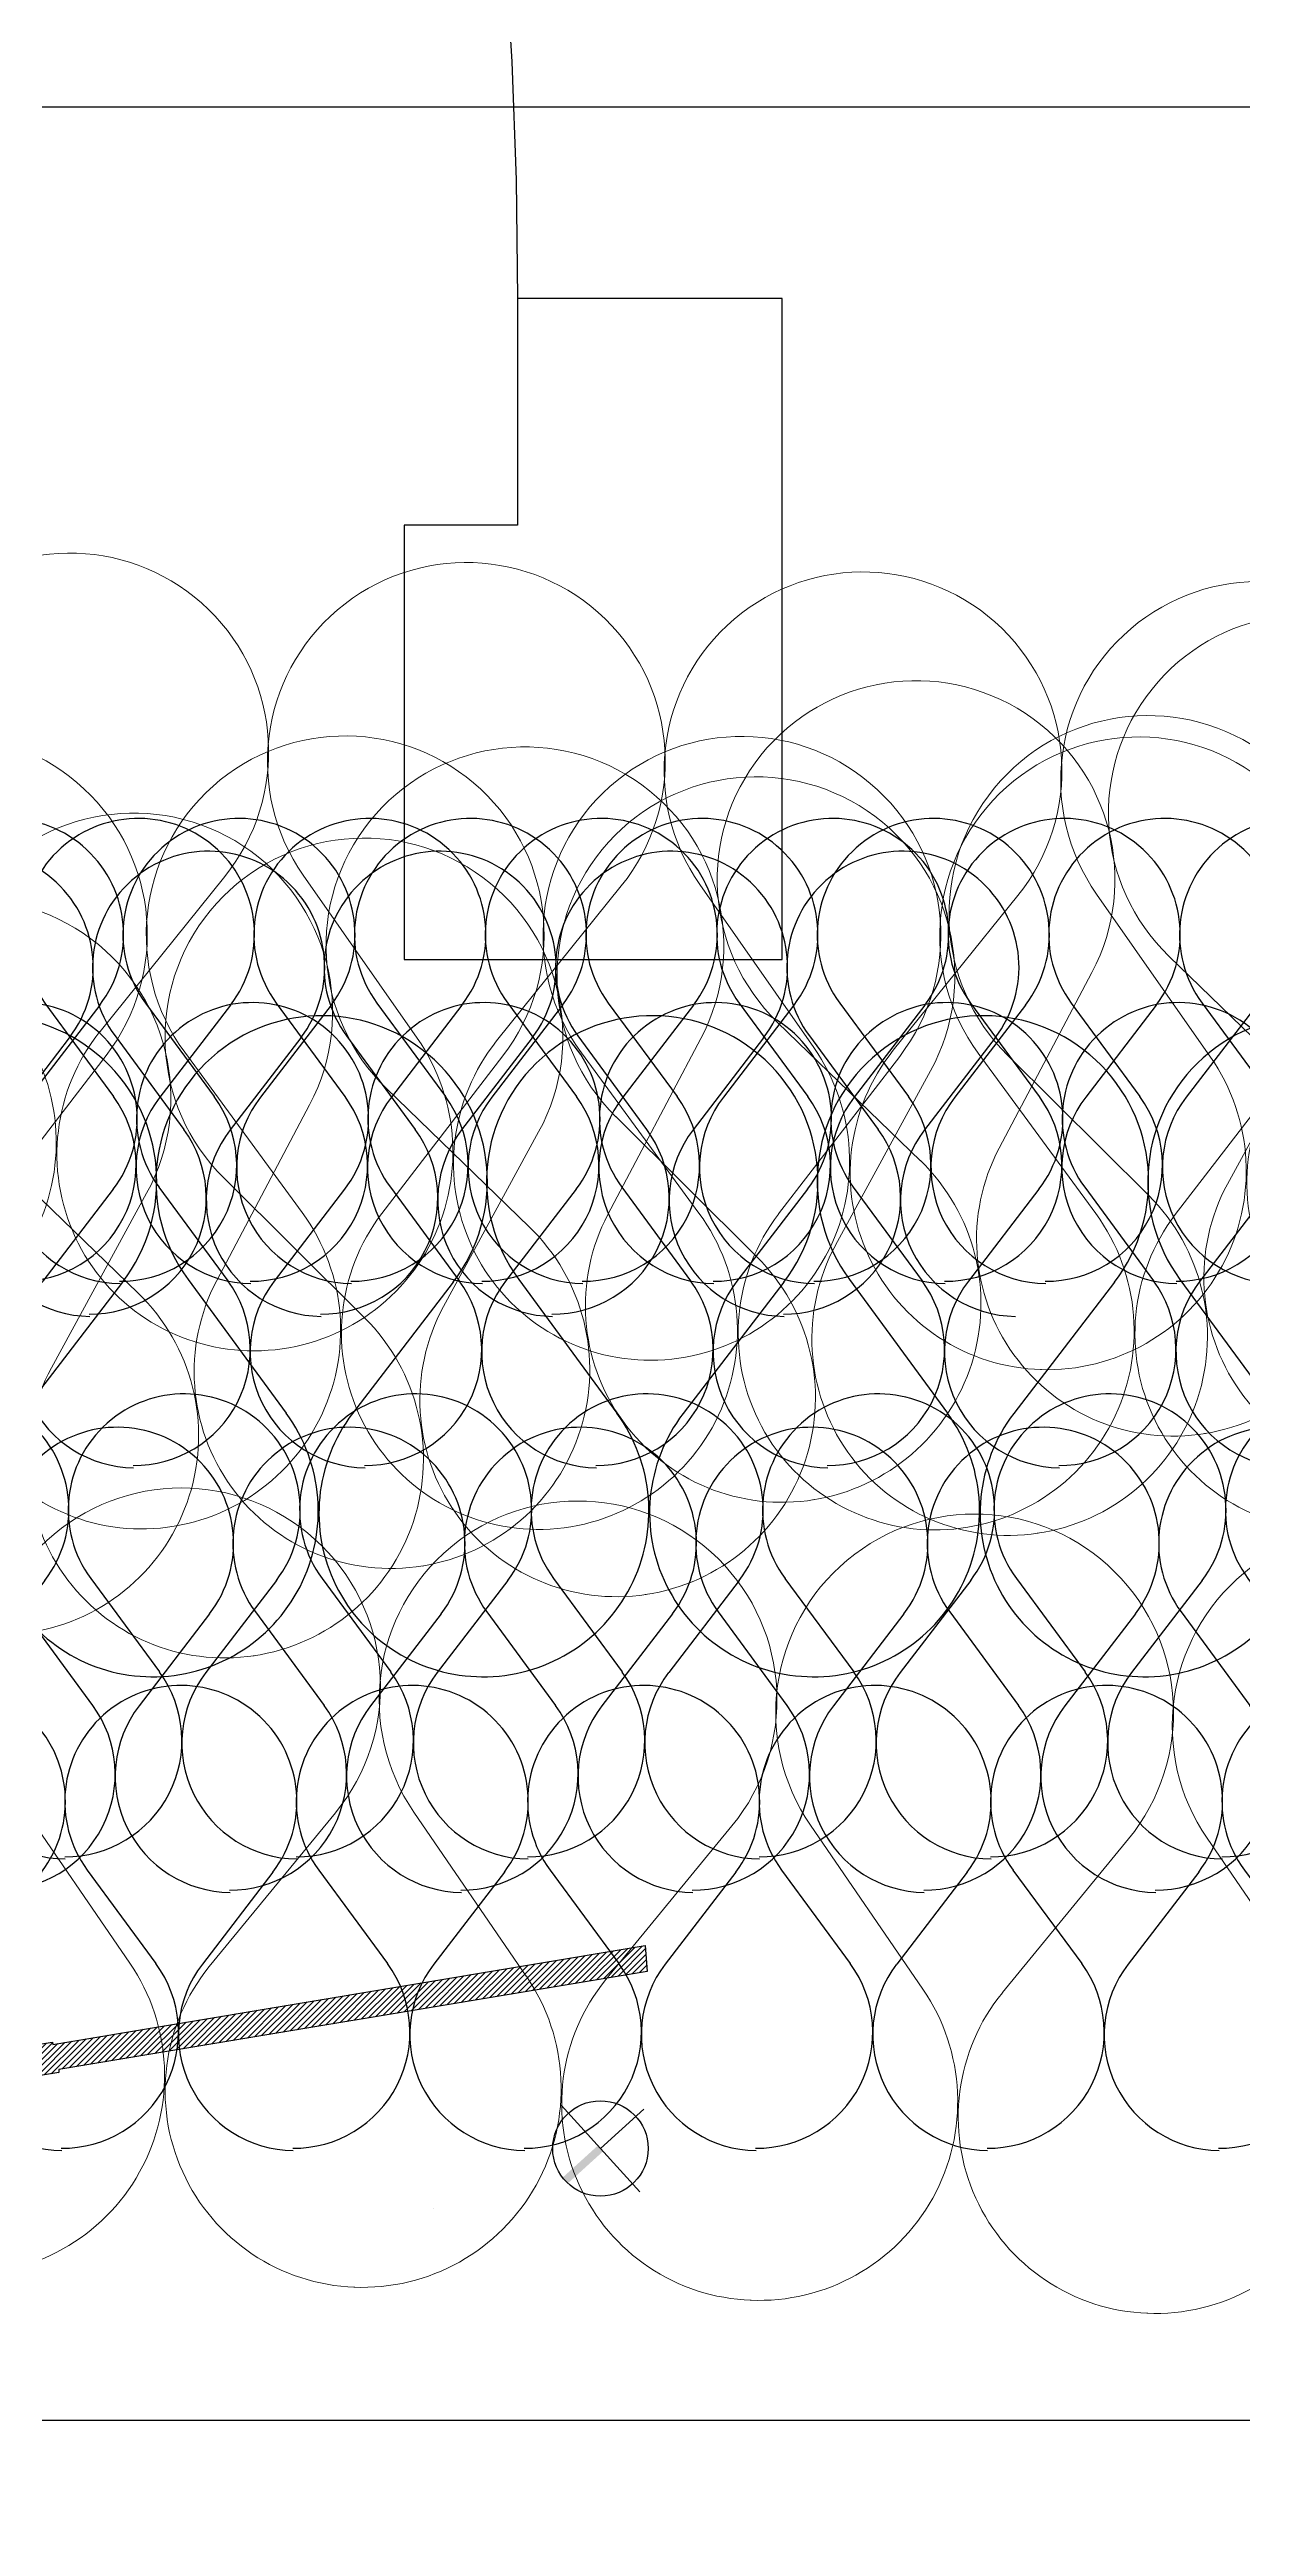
# Model space of a CAD drawing. Header units: metres. Extents: x -305 to 25519, y -357 to 67939.
# Drawn here: x 159.23 to 177.27, y 35.94 to 73.41 of the extents above; entities that cross this region are included whole.
import ezdxf

# ---------------------------------------------------------------- set-up
doc = ezdxf.new("R2010")
doc.units = ezdxf.units.M
doc.linetypes.add('PROJECTION', pattern=[0.3, 0.12, -0.18])
for name, color, linetype in [('010_mur', 2, 'Continuous'), ('020_cloi', 5, 'Continuous'), ('030_menuiserie', 1, 'Continuous'), ('070_trait-fin', 4, 'Continuous'), ('077_textes-1', 243, 'Continuous'), ('097_traits-fins-005', 4, 'Continuous')]:
    doc.layers.add(name, color=color, linetype=linetype)
doc.layers.add('020_cloisons', color=5, linetype='Continuous', lineweight=5)
doc.layers.add('090_repères-axes', color=230, linetype='Continuous', plot=False)
doc.styles.add('arial40', font='arial.ttf', dxfattribs={"height": 40})

# ---------------------------------------------------------------- blocks, each defined once
blk = doc.blocks.new('Murs porteurs selon geometre projet')
at = {"layer": '010_mur'}
h = blk.add_hatch(dxfattribs=at)
h.set_pattern_fill('ANSI31', color=4, scale=0.02, angle=0.2149)
h.set_pattern_definition([(45.21487, (-119.37397, -44.8247), (-0.045069355, 0.044732575), [])])
h.paths.add_polyline_path([(-11.599, 2.855), (-20.488, 1.338), (-20.491, 1.29), (-20.921, 1.22), (-20.932, 1.268), (-23.643, 0.789), (-23.611, 0.595), (-23.948, 0.535), (-23.976, 0.696), (-24.551, 0.603), (-24.557, 0.646), (-26.922, 0.262), (-33.659, -0.903), (-33.707, -0.584), (-33.628, -0.567), (-33.617, -0.37), (-33.137, -0.289), (-33.143, 0.967), (-32.839, 0.974), (-32.845, -0.215), (-30.582, 0.175), (-30.582, 0.116), (-30.047, 0.208), (-30.044, 1.011), (-29.563, 1.029), (-29.563, 0.385), (-24.331, 1.224), (-24.33, 2.022), (-24.099, 2.032), (-24.071, 1.224), (-24.026, 1.223), (-24.02, 1.146), (-20.946, 1.65), (-20.949, 1.693), (-20.588, 1.751), (-20.582, 1.716), (-11.632, 3.244)])
at = {"layer": '010_mur', "flags": 128}
for points in [[(-11.599, 2.855), (-20.488, 1.338), (-20.491, 1.29), (-20.921, 1.22)], [(-20.949, 1.693), (-20.588, 1.751), (-20.582, 1.716), (-11.632, 3.244), (-11.599, 2.855)], [(-19.867, 1.45), (-19.866, 1.442)]]:
    blk.add_lwpolyline(points, dxfattribs=at)
blk = doc.blocks.new('NORD')
for p, q in [((-4.159, -1.475), (-1.161, -1.475)), ((-2.66, -1.475), (-2.66, -2.974))]:
    blk.add_line(p, q)
blk.add_circle((-2.66, -1.475), 1.225)
blk.add_solid([(-2.76, -0.254), (-2.56, -0.254), (-2.76, -1.475), (-2.56, -1.475)])
blk = doc.blocks.new('*U1169')
at = {"linetype": 'PROJECTION', "ltscale": 0.75}
blk.add_arc((0.84847, -0.00828), 0.81347, 91.69986, 180.04505, dxfattribs=at)
blk = doc.blocks.new('*U178')
at = {"linetype": 'PROJECTION', "ltscale": 0.75}
blk.add_arc((0.03528, -0.07285), 0.81347, 271.69986, 0.04505, dxfattribs=at)
blk = doc.blocks.new('*U223')
blk.add_lwpolyline([(0.64114, -0.04221), (0.64114, 0.01529), (0.69114, 0.01529), (0.69114, -0.07221), (0.65614, -0.07221), (0.65614, -0.04221)], close=True)
at = {"linetype": 'PROJECTION', "ltscale": 0.75}
blk.add_arc((0.03522, -0.07269), 0.62092, 271.69986, 0.04505, dxfattribs=at)
blk = doc.blocks.new('*U1012')
at = {"layer": '020_cloisons', "color": 4, "linetype": 'Continuous'}
for p, q in [((-2.379, 1.212), (-0.599, -1.212)), ((2.434, 1.163), (0.605, -1.224))]:
    blk.add_line(p, q, dxfattribs=at)
for centre, radius, start, end in [((0.046, 2.992), 3.008, 322.5484, 216.2881), ((-3.023, -2.992), 3.008, 269.4183, 36.2881), ((2.971, -3.026), 2.974, 142.7235, 269.8189)]:
    blk.add_arc(centre, radius, start, end, dxfattribs=at)
blk = doc.blocks.new('*U1013')
at = {"layer": '020_cloi', "color": 0, "linetype": 'ByBlock', "lineweight": -2, "transparency": 16777216}
for p in [(78, 0), (84, 0), (90, 0), (96, 0)]:
    blk.add_blockref('*U1012', p, dxfattribs=at)
blk = doc.blocks.new('*U999')
at = {"layer": '020_cloisons', "color": 4, "linetype": 'Continuous'}
for p, q in [((-2.379, 1.212), (-0.599, -1.212)), ((2.434, 1.163), (0.605, -1.224))]:
    blk.add_line(p, q, dxfattribs=at)
for centre, radius, start, end in [((0.046, 2.992), 3.008, 322.5484, 216.2881), ((-3.023, -2.992), 3.008, 269.4183, 36.2881), ((2.971, -3.026), 2.974, 142.7235, 269.8189)]:
    blk.add_arc(centre, radius, start, end, dxfattribs=at)
blk = doc.blocks.new('*U1000')
at = {"layer": '020_cloi', "color": 0, "linetype": 'ByBlock', "lineweight": -2, "transparency": 16777216}
for p in [(78, 0), (84, 0), (90, 0), (96, 0)]:
    blk.add_blockref('*U999', p, dxfattribs=at)
blk = doc.blocks.new('*U1063')
at = {"layer": '020_cloisons', "color": 4, "linetype": 'Continuous'}
for p, q in [((-2.379, 1.212), (-0.599, -1.212)), ((2.434, 1.163), (0.605, -1.224))]:
    blk.add_line(p, q, dxfattribs=at)
for centre, radius, start, end in [((0.046, 2.992), 3.008, 322.5484, 216.2881), ((-3.023, -2.992), 3.008, 269.4183, 36.2881), ((2.971, -3.026), 2.974, 142.7235, 269.8189)]:
    blk.add_arc(centre, radius, start, end, dxfattribs=at)
blk = doc.blocks.new('*U1053')
at = {"layer": '020_cloi', "color": 0, "linetype": 'ByBlock', "lineweight": -2, "transparency": 16777216}
for p in [(72, 0), (78, 0), (84, 0), (90, 0)]:
    blk.add_blockref('*U1063', p, dxfattribs=at)
blk = doc.blocks.new('*U1061')
at = {"layer": '020_cloisons', "color": 4, "linetype": 'Continuous'}
for p, q in [((-2.379, 1.212), (-0.599, -1.212)), ((2.434, 1.163), (0.605, -1.224))]:
    blk.add_line(p, q, dxfattribs=at)
for centre, radius, start, end in [((0.046, 2.992), 3.008, 322.5484, 216.2881), ((-3.023, -2.992), 3.008, 269.4183, 36.2881), ((2.971, -3.026), 2.974, 142.7235, 269.8189)]:
    blk.add_arc(centre, radius, start, end, dxfattribs=at)
blk = doc.blocks.new('*U1062')
at = {"layer": '020_cloi', "color": 0, "linetype": 'ByBlock', "lineweight": -2, "transparency": 16777216}
for p in [(72, 0), (78, 0), (84, 0), (90, 0)]:
    blk.add_blockref('*U1061', p, dxfattribs=at)
blk = doc.blocks.new('*U1043')
at = {"layer": '020_cloisons', "color": 4, "linetype": 'Continuous'}
for p, q in [((-2.379, 1.212), (-0.599, -1.212)), ((2.434, 1.163), (0.605, -1.224))]:
    blk.add_line(p, q, dxfattribs=at)
for centre, radius, start, end in [((0.046, 2.992), 3.008, 322.5484, 216.2881), ((-3.023, -2.992), 3.008, 269.4183, 36.2881), ((2.971, -3.026), 2.974, 142.7235, 269.8189)]:
    blk.add_arc(centre, radius, start, end, dxfattribs=at)
blk = doc.blocks.new('*U1044')
at = {"layer": '020_cloi', "color": 0, "linetype": 'ByBlock', "lineweight": -2, "transparency": 16777216}
for p in [(72, 0), (78, 0), (84, 0), (90, 0)]:
    blk.add_blockref('*U1043', p, dxfattribs=at)
blk = doc.blocks.new('*U1045')
at = {"layer": '070_trait-fin', "linetype": 'Continuous'}
for p, q in [((-1.388, 0.725), (-0.349, -0.689)), ((1.42, 0.696), (0.353, -0.696))]:
    blk.add_line(p, q, dxfattribs=at)
for centre, start, end in [((0.027, 1.763), 322.5484, 216.2881), ((-1.763, -1.728), 269.4183, 36.2881), ((1.746, -1.763), 142.5484, 269.4183)]:
    blk.add_arc(centre, 1.755, start, end, dxfattribs=at)
blk = doc.blocks.new('*U1054')
at = {"layer": '020_cloi', "color": 0, "linetype": 'ByBlock', "lineweight": -2, "transparency": 16777216}
for p in [(77, 0), (80.5, 0), (84, 0), (87.5, 0), (91, 0), (94.5, 0)]:
    blk.add_blockref('*U1045', p, dxfattribs=at)
blk = doc.blocks.new('*U1085')
at = {"layer": '070_trait-fin', "linetype": 'Continuous'}
for p, q in [((-1.388, 0.725), (-0.349, -0.689)), ((1.42, 0.696), (0.353, -0.696))]:
    blk.add_line(p, q, dxfattribs=at)
for centre, start, end in [((0.027, 1.763), 322.5484, 216.2881), ((-1.763, -1.728), 269.4183, 36.2881), ((1.746, -1.763), 142.5484, 269.4183)]:
    blk.add_arc(centre, 1.755, start, end, dxfattribs=at)
blk = doc.blocks.new('*U1086')
at = {"layer": '020_cloi', "color": 0, "linetype": 'ByBlock', "lineweight": -2, "transparency": 16777216}
for p in [(73.5, 0), (77, 0), (80.5, 0), (84, 0), (87.5, 0), (91, 0), (94.5, 0)]:
    blk.add_blockref('*U1085', p, dxfattribs=at)
blk = doc.blocks.new('*U1057')
at = {"layer": '070_trait-fin', "linetype": 'Continuous'}
for p, q in [((-1.388, 0.725), (-0.349, -0.689)), ((1.42, 0.696), (0.353, -0.696))]:
    blk.add_line(p, q, dxfattribs=at)
for centre, start, end in [((0.027, 1.763), 322.5484, 216.2881), ((-1.763, -1.728), 269.4183, 36.2881), ((1.746, -1.763), 142.5484, 269.4183)]:
    blk.add_arc(centre, 1.755, start, end, dxfattribs=at)
blk = doc.blocks.new('*U1058')
at = {"layer": '020_cloi', "color": 0, "linetype": 'ByBlock', "lineweight": -2, "transparency": 16777216}
for p in [(70, 0), (73.5, 0), (77, 0), (80.5, 0), (84, 0), (87.5, 0)]:
    blk.add_blockref('*U1057', p, dxfattribs=at)
blk = doc.blocks.new('*U1031')
at = {"layer": '097_traits-fins-005', "linetype": 'Continuous'}
for p, q in [((-1.982, 1.01), (-0.499, -1.01)), ((2.028, 0.969), (0.504, -1.02))]:
    blk.add_line(p, q, dxfattribs=at)
for centre, radius, start, end in [((0.038, 2.494), 2.506, 322.5484, 216.2881), ((-2.519, -2.494), 2.506, 269.4183, 36.2881), ((2.476, -2.521), 2.479, 142.7235, 269.8189)]:
    blk.add_arc(centre, radius, start, end, dxfattribs=at)
blk = doc.blocks.new('*U1032')
at = {"layer": '020_cloi', "color": 0, "linetype": 'ByBlock', "lineweight": -2, "transparency": 16777216}
for p in [(75, 0), (80, 0), (85, 0), (90, 0), (95, 0)]:
    blk.add_blockref('*U1031', p, dxfattribs=at)
blk = doc.blocks.new('*U78')
at = {"linetype": 'PROJECTION', "ltscale": 0.75}
blk.add_arc((0.68436, 0.00051), 0.64936, 91.69986, 180.04505, dxfattribs=at)
blk = doc.blocks.new('*U1069')
at = {"layer": '070_trait-fin', "linetype": 'Continuous'}
for p, q in [((-1.388, 0.725), (-0.349, -0.689)), ((1.42, 0.696), (0.353, -0.696))]:
    blk.add_line(p, q, dxfattribs=at)
for centre, start, end in [((0.027, 1.763), 322.5484, 216.2881), ((-1.763, -1.728), 269.4183, 36.2881), ((1.746, -1.763), 142.5484, 269.4183)]:
    blk.add_arc(centre, 1.755, start, end, dxfattribs=at)
blk = doc.blocks.new('*U1070')
at = {"layer": '020_cloi', "color": 0, "linetype": 'ByBlock', "lineweight": -2, "transparency": 16777216}
for p in [(70, 0), (73.5, 0), (77, 0), (80.5, 0), (84, 0), (87.5, 0)]:
    blk.add_blockref('*U1069', p, dxfattribs=at)
blk = doc.blocks.new('*U1092')
at = {"layer": '070_trait-fin', "linetype": 'Continuous'}
for p, q in [((-1.388, 0.725), (-0.349, -0.689)), ((1.42, 0.696), (0.353, -0.696))]:
    blk.add_line(p, q, dxfattribs=at)
for centre, start, end in [((0.027, 1.763), 322.5484, 216.2881), ((-1.763, -1.728), 269.4183, 36.2881), ((1.746, -1.763), 142.5484, 269.4183)]:
    blk.add_arc(centre, 1.755, start, end, dxfattribs=at)
blk = doc.blocks.new('*U1087')
at = {"layer": '020_cloi', "color": 0, "linetype": 'ByBlock', "lineweight": -2, "transparency": 16777216}
for p in [(70, 0), (73.5, 0), (77, 0), (80.5, 0), (84, 0), (87.5, 0)]:
    blk.add_blockref('*U1092', p, dxfattribs=at)
blk = doc.blocks.new('*U1099')
at = {"layer": '070_trait-fin', "linetype": 'Continuous'}
for p, q in [((-1.388, 0.725), (-0.349, -0.689)), ((1.42, 0.696), (0.353, -0.696))]:
    blk.add_line(p, q, dxfattribs=at)
for centre, start, end in [((0.027, 1.763), 322.5484, 216.2881), ((-1.763, -1.728), 269.4183, 36.2881), ((1.746, -1.763), 142.5484, 269.4183)]:
    blk.add_arc(centre, 1.755, start, end, dxfattribs=at)
blk = doc.blocks.new('*U1100')
at = {"layer": '020_cloi', "color": 0, "linetype": 'ByBlock', "lineweight": -2, "transparency": 16777216}
for p in [(66.5, 0), (70, 0), (73.5, 0), (77, 0), (80.5, 0)]:
    blk.add_blockref('*U1099', p, dxfattribs=at)
blk = doc.blocks.new('*U1184')
at = {"layer": '070_trait-fin', "linetype": 'Continuous'}
for p, q in [((-1.388, 0.725), (-0.349, -0.689)), ((1.42, 0.696), (0.353, -0.696))]:
    blk.add_line(p, q, dxfattribs=at)
for centre, start, end in [((0.027, 1.763), 322.5484, 216.2881), ((-1.763, -1.728), 269.4183, 36.2881), ((1.746, -1.763), 142.5484, 269.4183)]:
    blk.add_arc(centre, 1.755, start, end, dxfattribs=at)
blk = doc.blocks.new('*U1185')
at = {"layer": '020_cloi', "color": 0, "linetype": 'ByBlock', "lineweight": -2, "transparency": 16777216}
for p in [(73.5, 0), (77, 0), (80.5, 0), (84, 0), (87.5, 0), (91, 0), (94.5, 0)]:
    blk.add_blockref('*U1184', p, dxfattribs=at)

msp = doc.modelspace()

# ---------------------------------------------------------------- linework, layer by layer
at = {"layer": '090_repères-axes'}
msp.add_lwpolyline([(131.287, 72.54), (181.287, 72.54), (181.287, 37.54), (131.287, 37.54)], close=True, dxfattribs=at)

# ---------------------------------------------------------------- block references
at = {"layer": '020_cloi'}
for name, p, rotation in [('Murs porteurs selon geometre projet', (179.859, 41.437), 359.7851270248765), ('*U1044', (87.341, 43.462), 8.884275436998289), ('*U1013', (84.055, 42.873), 9.60756967298106), ('*U1062', (87.442, 61.506), 358.63646053112), ('*U1053', (85.655, 57.124), 359.9272722221317), ('*U1000', (83.128, 48.213), 358.1176612188051)]:
    msp.add_blockref(name, p, dxfattribs=dict(at, rotation=rotation))
for name, p in [('*U1058', (88.572, 58.258)), ('*U1087', (90.551, 58.258)), ('*U1100', (91.613, 57.762)), ('*U1032', (83.311, 53.792)), ('*U1070', (88.777, 55.472)), ('*U1185', (84.244, 49.553)), ('*U1054', (83.235, 49.048)), ('*U1086', (84.192, 45.142))]:
    msp.add_blockref(name, p, dxfattribs=at)
at = {"layer": '030_menuiserie'}
for name, p, xscale, yscale, zscale, rotation in [('*U178', (87.535, 58.211), -114.2857143455838, 114.2857143455838, 114.2857143455838, 180), ('*U1169', (88.84, 57.113), -114.2857143455838, 114.2857143455838, 114.2857143455838, 270), ('*U223', (91.325, 61.391), -114.2857143455838, 114.2857143455838, 114.2857143455838, 180), ('*U78', (87.186, 45.083), 138.5501950750057, 138.5501950750057, 138.5501950750057, 269.9528896822737)]:
    msp.add_blockref(name, p, dxfattribs=dict(at, xscale=xscale, yscale=yscale, zscale=zscale, rotation=rotation))
at = {"layer": '070_trait-fin', "xscale": 0.5892211539267361, "yscale": 0.5892211539267361, "zscale": 0.5892211539267361, "rotation": 132.2354592550134}
msp.add_blockref('NORD', (165.868, 42.232), dxfattribs=at)

# ---------------------------------------------------------------- texts
at = {"layer": '077_textes-1', "style": 'arial40'}
for s, height, p in [('RDC FLORA', 0.003, (165.015, 40.742)), ('Projet', 0.0024, (165.015, 40.274))]:
    msp.add_text(s, height=height, dxfattribs=at).set_placement(p)

doc.saveas('drawing.dxf')
